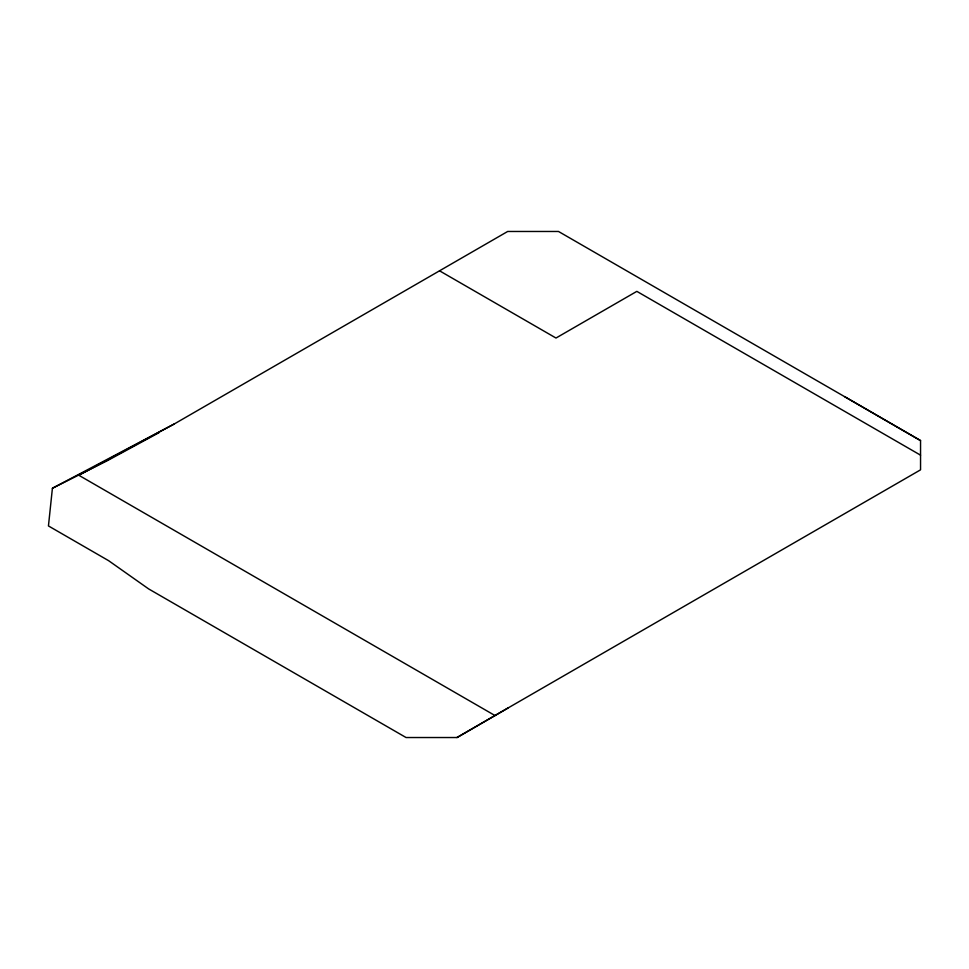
<?xml version="1.0" encoding="UTF-8"?>
<svg xmlns="http://www.w3.org/2000/svg" width="969" height="969" viewBox="0 0 969 969"><rect width="100%" height="100%" fill="white"/><g stroke="black" fill="none" stroke-linecap="round" stroke-linejoin="round"><path stroke-width="1.45" d="M456.871 737.53L920.55 469.832L920.55 440.495L558.495 231.47L507.683 231.47L174.19 424.01L52.411 488.255L48.45 525.937L108.613 560.676L148.632 588.91L406.059 737.53L457.174 737.53L507.986 708.024M159.134 432.598L106.711 461.026L52.411 488.255M174.19 424.01L78.84 475.27L494.977 715.534M920.55 455.164L636.839 291.366L555.988 338.036L439.538 270.811M844.629 396.66L920.55 440.665"/></g></svg>
